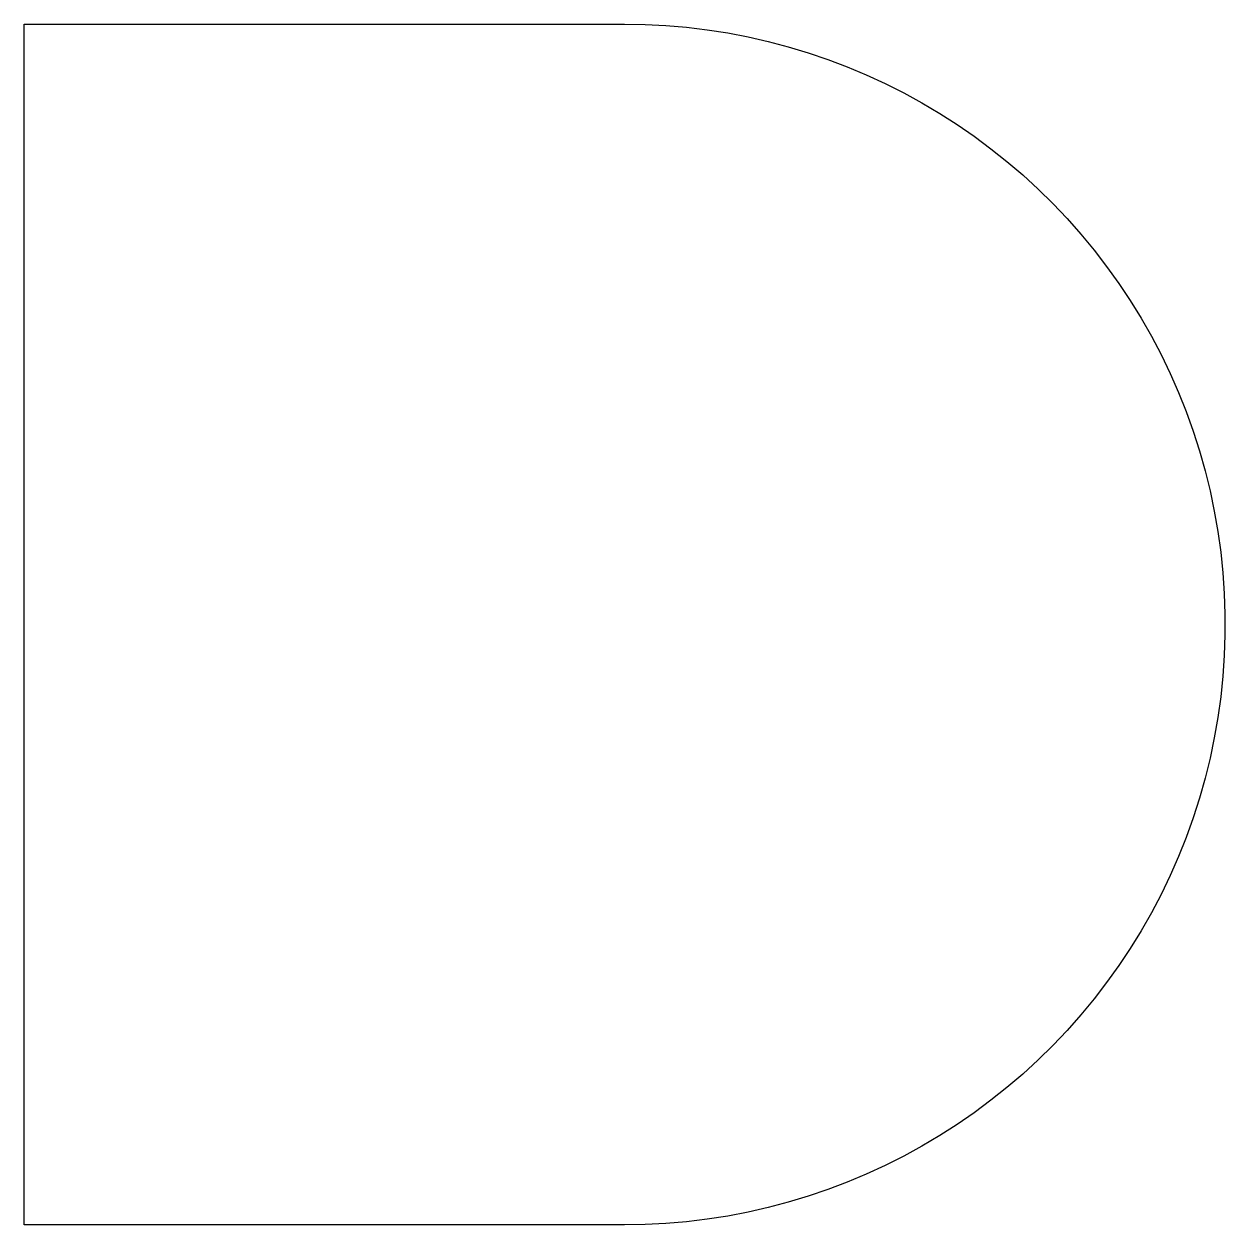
# Model space of a CAD drawing. Extents: x 0 to 10, y 0 to 10.
import ezdxf

# ---------------------------------------------------------------- set-up
doc = ezdxf.new("R2010")
doc.units = 0
doc.layers.add('TEST', color=1, linetype='CONTINUOUS')

msp = doc.modelspace()

# ---------------------------------------------------------------- linework, layer by layer
at = {"layer": 'TEST'}
for p, q in [((0, 0), (0, 10)), ((0, 10), (5, 10)), ((5, 10), (5.173, 9.997)), ((5.173, 9.997), (5.345, 9.988)), ((5.345, 9.988), (5.517, 9.973)), ((5.517, 9.973), (5.688, 9.952)), ((5.688, 9.952), (5.859, 9.926)), ((5.859, 9.926), (6.028, 9.893)), ((6.028, 9.893), (6.197, 9.855)), ((6.197, 9.855), (6.363, 9.811)), ((6.363, 9.811), (6.529, 9.761)), ((6.529, 9.761), (6.692, 9.705)), ((6.692, 9.705), (6.853, 9.644)), ((6.853, 9.644), (7.013, 9.577)), ((7.013, 9.577), (7.169, 9.505)), ((7.169, 9.505), (7.324, 9.427)), ((7.324, 9.427), (7.475, 9.344)), ((7.475, 9.344), (7.624, 9.256)), ((7.624, 9.256), (7.769, 9.163)), ((7.769, 9.163), (7.911, 9.065)), ((7.911, 9.065), (8.05, 8.962)), ((8.05, 8.962), (8.184, 8.855)), ((8.184, 8.855), (8.316, 8.743)), ((8.316, 8.743), (8.443, 8.626)), ((8.443, 8.626), (8.566, 8.505)), ((8.566, 8.505), (8.685, 8.38)), ((8.685, 8.38), (8.799, 8.251)), ((8.799, 8.251), (8.909, 8.117)), ((8.909, 8.117), (9.014, 7.981)), ((9.014, 7.981), (9.115, 7.84)), ((9.115, 7.84), (9.211, 7.697)), ((9.211, 7.697), (9.301, 7.55)), ((9.301, 7.55), (9.387, 7.4)), ((9.387, 7.4), (9.467, 7.247)), ((9.467, 7.247), (9.542, 7.091)), ((9.542, 7.091), (9.611, 6.933)), ((9.611, 6.933), (9.675, 6.773)), ((9.675, 6.773), (9.733, 6.611)), ((9.733, 6.611), (9.786, 6.446)), ((9.786, 6.446), (9.833, 6.28)), ((9.833, 6.28), (9.875, 6.113)), ((9.875, 6.113), (9.91, 5.944)), ((9.91, 5.944), (9.94, 5.774)), ((9.94, 5.774), (9.964, 5.603)), ((9.964, 5.603), (9.981, 5.431)), ((9.981, 5.431), (9.993, 5.259)), ((9.993, 5.259), (9.999, 5.086)), ((9.999, 5.086), (9.999, 4.914)), ((9.999, 4.914), (9.993, 4.741)), ((9.993, 4.741), (9.981, 4.569)), ((9.981, 4.569), (9.964, 4.397)), ((9.964, 4.397), (9.94, 4.226)), ((9.94, 4.226), (9.91, 4.056)), ((9.91, 4.056), (9.875, 3.887)), ((9.875, 3.887), (9.833, 3.72)), ((9.833, 3.72), (9.786, 3.554)), ((9.786, 3.554), (9.733, 3.389)), ((9.733, 3.389), (9.675, 3.227)), ((9.675, 3.227), (9.611, 3.067)), ((9.611, 3.067), (9.542, 2.909)), ((9.542, 2.909), (9.467, 2.753)), ((9.467, 2.753), (9.387, 2.6)), ((9.387, 2.6), (9.301, 2.45)), ((9.301, 2.45), (9.211, 2.303)), ((9.211, 2.303), (9.115, 2.16)), ((9.115, 2.16), (9.014, 2.019)), ((9.014, 2.019), (8.909, 1.883)), ((8.909, 1.883), (8.799, 1.749)), ((8.799, 1.749), (8.685, 1.62)), ((8.685, 1.62), (8.566, 1.495)), ((8.566, 1.495), (8.443, 1.374)), ((8.443, 1.374), (8.316, 1.257)), ((8.316, 1.257), (8.184, 1.145)), ((8.184, 1.145), (8.05, 1.038)), ((8.05, 1.038), (7.911, 0.935)), ((7.911, 0.935), (7.769, 0.837)), ((7.769, 0.837), (7.624, 0.744)), ((7.624, 0.744), (7.475, 0.656)), ((7.475, 0.656), (7.324, 0.573)), ((7.324, 0.573), (7.169, 0.495)), ((7.013, 0.423), (6.853, 0.356)), ((7.169, 0.495), (7.013, 0.423)), ((6.853, 0.356), (6.692, 0.295)), ((6.529, 0.239), (6.363, 0.189)), ((6.692, 0.295), (6.529, 0.239)), ((6.028, 0.107), (5.859, 0.074)), ((6.197, 0.145), (6.028, 0.107)), ((6.363, 0.189), (6.197, 0.145)), ((5, 0), (0, 0)), ((5.173, 0.003), (5, 0)), ((5.345, 0.012), (5.173, 0.003)), ((5.517, 0.027), (5.345, 0.012)), ((5.688, 0.048), (5.517, 0.027)), ((5.859, 0.074), (5.688, 0.048))]:
    msp.add_line(p, q, dxfattribs=at)

doc.saveas('drawing.dxf')
